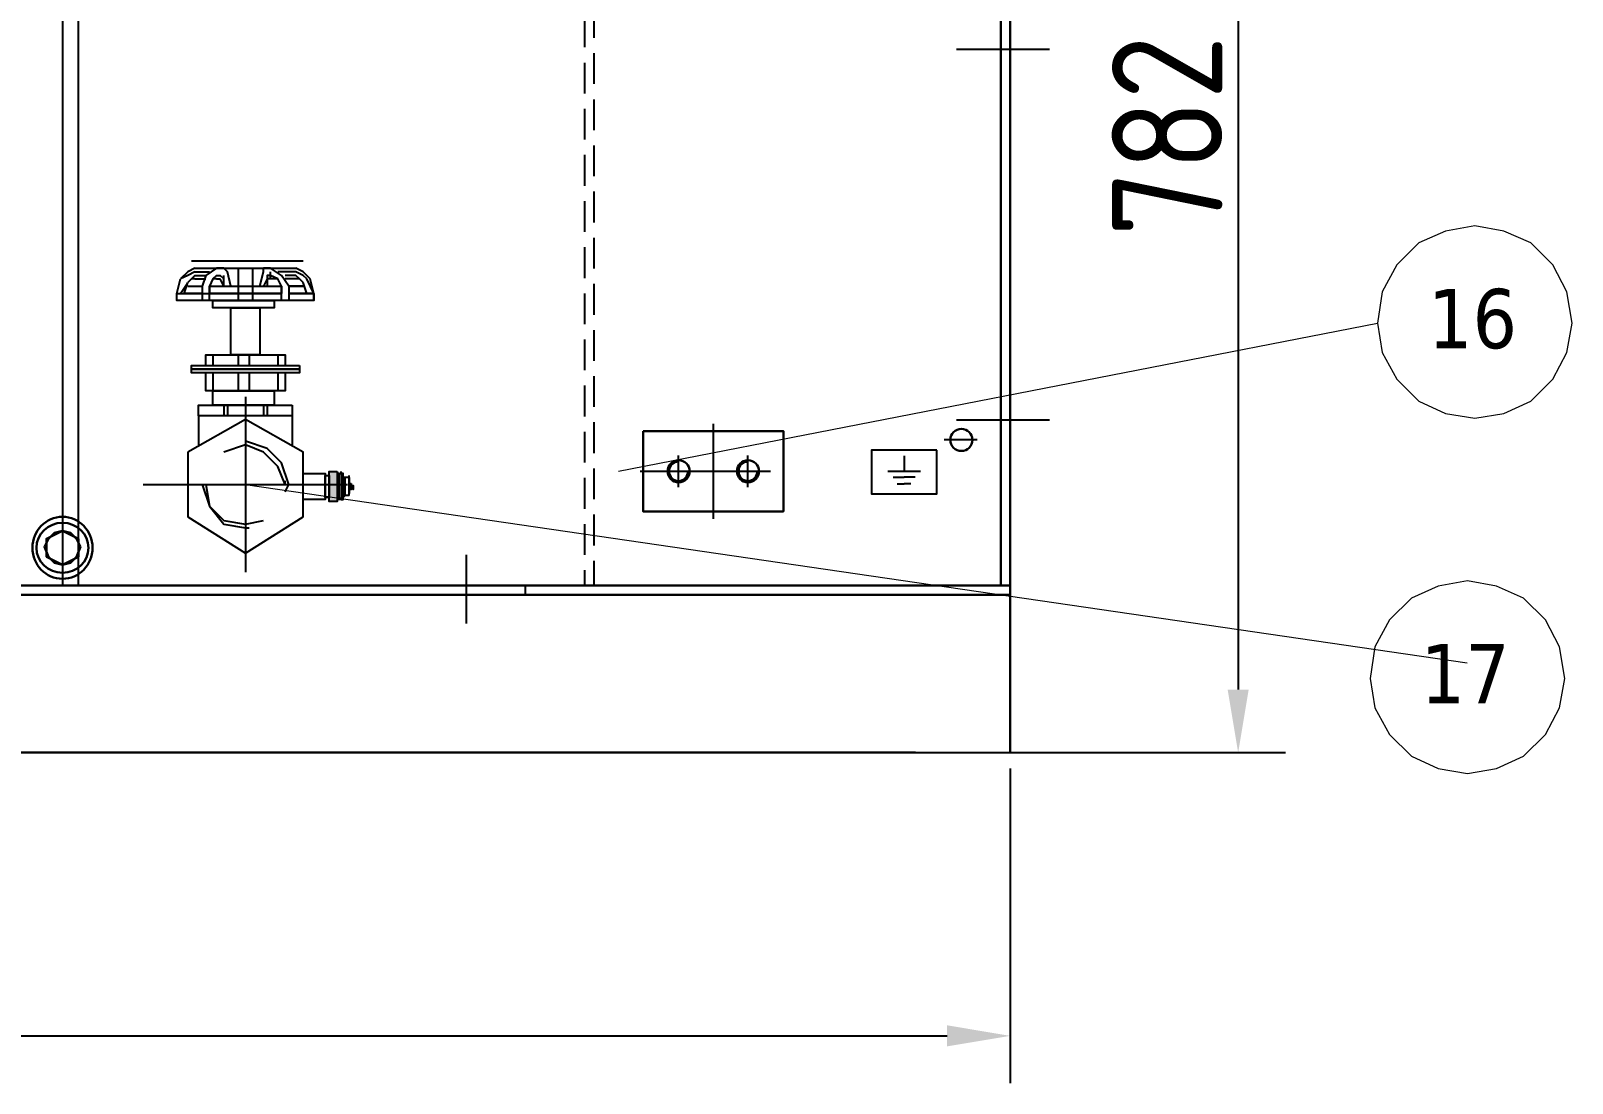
# Model space of a CAD drawing. Header units: millimetres. Extents: x 116956 to 138384, y -169944 to -162492.
# Drawn here: x 119063 to 120040, y -167297 to -166630 of the extents above; entities that cross this region are included whole.
import ezdxf

# ---------------------------------------------------------------- set-up
doc = ezdxf.new("R2010")
doc.units = ezdxf.units.MM
doc.header["$LTSCALE"] = 13
for name, pattern in [('CENTER', [50.8, 31.75, -6.35, 6.35, -6.35]), ('CENTERX2', [101.6, 63.5, -12.7, 12.7, -12.7]), ('DASHED', [0.75, 0.5, -0.25])]:
    doc.linetypes.add(name, pattern=pattern)
for name, color, linetype in [('1', 4, 'Continuous'), ('3中心线层', 1, 'CENTER'), ('4虚线层', 6, 'DASHED'), ('粗实线', 4, 'Continuous')]:
    doc.layers.add(name, color=color, linetype=linetype)
doc.layers.add('标注、文本', color=3, linetype='Continuous', lineweight=25)
doc.layers.add('铁心', color=3, linetype='Continuous', lineweight=0)
doc.styles.get("Standard").update_dxf_attribs({"font": 'gbenor.shx', "bigfont": 'gbcbig.shx'})
doc.styles.add('Tahoma$001', font='tahoma.ttf', dxfattribs={"height": 2.159784})
doc.dimstyles.new('1-15', dxfattribs={"dimscale": 20, "dimtxt": 3.5, "dimasz": 2, "dimexe": 1.5, "dimexo": 0.5, "dimgap": 0.5, "dimtad": 1, "dimtoh": 1, "dimdec": 1, "dimdsep": 46, "dimtxsty": 'Standard', "dimcen": 2.5, "dimclrd": 3, "dimclre": 3, "dimclrt": 3, "dimadec": 0, "dimazin": 2, "dimtfac": 1, "dimtdec": 1, "dimtmove": 0, "dimatfit": 2, "dimfxl": 1, "dimarcsym": 0})

# ---------------------------------------------------------------- blocks, each defined once
blk = doc.blocks.new('257561')
at = {"layer": '标注、文本'}
for p, q in [((856.87, 2219.06), (856.87, 2214.09)), ((851.69, 2214.09), (862.06, 2214.09)), ((853.4, 2212.22), (856.87, 2212.22)), ((854.71, 2210.17), (856.87, 2210.17)), ((860.35, 2212.22), (856.87, 2212.22)), ((859.04, 2210.17), (856.87, 2210.17))]:
    blk.add_line(p, q, dxfattribs=at)
blk = doc.blocks.new('A$C3970166B')
at = {"layer": '标注、文本', "color": 4, "lineweight": 30}
for points in [[(20.32, 13.55), (18.63, 16.93), (16.09, 19.47), (12.7, 20.32), (9.31, 19.47), (6.77, 16.93), (5.08, 13.55), (6.77, 9.31), (9.31, 6.77), (12.7, 5.93), (16.09, 6.77), (18.63, 9.31)], [(19.47, 16.93), (12.7, 20.32), (5.93, 16.93), (5.93, 9.31), (12.7, 5.93), (19.47, 9.31)]]:
    blk.add_lwpolyline(points, close=True, dxfattribs=at)
for major_axis, ratio in [((0, 13.12), 0.967742), ((-11.01, 0), 0.961538)]:
    blk.add_ellipse((12.7, 13.12), major_axis=major_axis, ratio=ratio, start_param=0, end_param=6.283185, dxfattribs=at)
blk = doc.blocks.new('A$C5DBA7796')
at = {"layer": '1', "color": 1, "linetype": 'CENTERX2', "lineweight": -3, "ltscale": 0.1}
for p, q in [((36.02, 61.85), (36.02, 0)), ((0, 30.93), (72.03, 30.93))]:
    blk.add_line(p, q, dxfattribs=at)
at = {"layer": '粗实线'}
for points in [[(18.24, 107.13), (15.7, 105.86), (13.16, 103.32)], [(18.24, 105.86), (15.7, 104.59), (13.16, 103.32)], [(18.24, 104.59), (16.97, 103.32), (15.7, 102.05)], [(18.24, 103.32), (16.97, 103.32), (15.7, 102.05)], [(28.4, 107.13), (25.86, 107.13), (22.05, 104.59), (20.78, 100.78)], [(25.86, 104.59), (24.59, 103.32), (23.32, 100.78)], [(25.86, 103.32), (24.59, 103.32), (23.32, 100.78)], [(28.4, 100.78), (28.4, 103.32), (27.13, 104.59)], [(28.4, 100.78), (27.13, 103.32)], [(30.94, 100.78), (29.67, 105.86), (28.4, 107.13)], [(28.4, 103.32), (28.4, 104.59)], [(41.1, 100.78), (42.37, 105.86), (42.37, 107.13)], [(44.91, 104.59), (43.64, 104.59), (43.64, 103.32), (43.64, 100.78)], [(44.91, 103.32), (43.64, 103.32)], [(51.26, 100.78), (48.72, 104.59), (44.91, 107.13)], [(48.72, 100.78), (47.45, 103.32), (44.91, 104.59)], [(48.72, 100.78), (47.45, 103.32), (44.91, 103.32)], [(58.88, 103.32), (56.34, 105.86), (53.8, 107.13)], [(57.61, 103.32), (56.34, 104.59), (53.8, 105.86)], [(56.34, 102.05), (55.07, 103.32), (53.8, 104.59)], [(56.34, 102.05), (55.07, 103.32), (53.8, 103.32)], [(60.15, 98.24), (60.15, 95.7), (11.89, 95.7), (11.89, 98.24)], [(51.26, 98.24), (60.15, 98.24), (60.15, 95.7), (11.89, 95.7), (11.89, 98.24), (20.78, 98.24)], [(23.32, 95.7), (23.32, 100.78), (23.32, 98.24)], [(23.32, 98.24), (48.72, 98.24)], [(48.72, 95.7), (48.72, 100.78), (48.72, 98.24)], [(22.05, 72.84), (22.05, 76.65), (49.99, 76.65), (49.99, 72.84)], [(49.99, 70.3), (49.99, 63.95), (22.05, 63.95), (22.05, 70.3)], [(49.99, 30.93), (47.45, 37.28), (42.37, 42.36), (36.02, 44.9), (28.4, 42.36)], [(49.99, 28.39), (51.26, 30.93), (48.72, 38.55), (43.64, 43.63), (36.02, 46.17)], [(20.78, 30.93), (23.32, 23.31), (28.4, 16.96), (36.02, 15.69), (37.29, 15.69)], [(22.05, 30.93), (23.32, 23.31), (28.4, 18.23), (36.02, 16.96), (42.37, 18.23)], [(49.99, 30.93), (49.99, 32.2)]]:
    blk.add_lwpolyline(points, dxfattribs=at)
for points in [[(46.18, 95.7), (46.18, 93.16), (24.59, 93.16), (24.59, 95.7)], [(41.1, 93.16), (41.1, 76.65), (30.94, 76.65), (30.94, 93.16)], [(55.07, 72.84), (55.07, 71.57), (16.97, 71.57), (16.97, 72.84)], [(55.07, 71.57), (55.07, 70.3), (16.97, 70.3), (16.97, 71.57)], [(46.18, 63.95), (46.18, 58.87), (24.59, 58.87), (24.59, 63.95)], [(52.53, 58.87), (52.53, 55.06), (19.51, 55.06), (19.51, 58.87)], [(15.7, 42.36), (15.7, 19.5), (36.02, 6.8), (56.34, 19.5), (56.34, 42.36), (36.02, 53.79)]]:
    blk.add_lwpolyline(points, close=True, dxfattribs=at)
for points in [[(16.97, 109.67), (16.97, 109.67), (56.34, 109.67), (56.34, 109.67)], [(11.89, 98.24), (11.89, 98.24), (13.16, 103.32), (13.16, 103.32)], [(11.89, 98.24), (11.89, 98.24), (13.16, 103.32), (13.16, 103.32)], [(18.24, 107.13), (18.24, 107.13), (53.8, 107.13), (53.8, 107.13)], [(18.24, 105.86), (18.24, 105.86), (23.32, 105.86), (23.32, 105.86)], [(18.24, 104.59), (18.24, 104.59), (22.05, 104.59), (22.05, 104.59)], [(18.24, 103.32), (18.24, 103.32), (22.05, 103.32), (22.05, 103.32)], [(25.86, 104.59), (25.86, 104.59), (27.13, 104.59), (27.13, 104.59)], [(25.86, 103.32), (25.86, 103.32), (27.13, 103.32), (27.13, 103.32)], [(33.48, 107.13), (33.48, 107.13), (33.48, 95.7), (33.48, 95.7)], [(38.56, 107.13), (38.56, 107.13), (38.56, 95.7), (38.56, 95.7)], [(44.91, 107.13), (44.91, 107.13), (42.37, 107.13), (42.37, 107.13)], [(42.37, 105.86), (42.37, 105.86), (42.37, 107.13), (42.37, 107.13)], [(43.64, 103.32), (43.64, 103.32), (42.37, 100.78), (42.37, 100.78)], [(44.91, 104.59), (44.91, 104.59), (44.91, 105.86), (44.91, 105.86)], [(44.91, 103.32), (44.91, 103.32), (44.91, 104.59), (44.91, 104.59)], [(53.8, 105.86), (53.8, 105.86), (47.45, 105.86), (47.45, 105.86)], [(53.8, 104.59), (53.8, 104.59), (49.99, 104.59), (49.99, 104.59)], [(53.8, 103.32), (53.8, 103.32), (49.99, 103.32), (49.99, 103.32)], [(60.15, 98.24), (60.15, 98.24), (57.61, 103.32), (57.61, 103.32)], [(60.15, 98.24), (60.15, 98.24), (58.88, 103.32), (58.88, 103.32)], [(13.16, 98.24), (13.16, 98.24), (15.7, 102.05), (15.7, 102.05)], [(14.43, 98.24), (14.43, 98.24), (15.7, 102.05), (15.7, 102.05)], [(20.78, 98.24), (20.78, 98.24), (14.43, 98.24), (14.43, 98.24)], [(15.7, 100.78), (15.7, 100.78), (20.78, 100.78), (20.78, 100.78)], [(20.78, 100.78), (20.78, 100.78), (20.78, 95.7), (20.78, 95.7)], [(20.78, 98.24), (20.78, 98.24), (23.32, 98.24), (23.32, 98.24)], [(23.32, 100.78), (23.32, 100.78), (48.72, 100.78), (48.72, 100.78)], [(48.72, 98.24), (48.72, 98.24), (23.32, 98.24), (23.32, 98.24)], [(51.26, 100.78), (51.26, 100.78), (56.34, 100.78), (56.34, 100.78)], [(56.34, 100.78), (56.34, 100.78), (51.26, 100.78), (51.26, 100.78)], [(51.26, 100.78), (51.26, 100.78), (51.26, 95.7), (51.26, 95.7)], [(60.15, 98.24), (60.15, 98.24), (51.26, 98.24), (51.26, 98.24)], [(51.26, 98.24), (51.26, 98.24), (57.61, 98.24), (57.61, 98.24)], [(57.61, 98.24), (57.61, 98.24), (56.34, 102.05), (56.34, 102.05)], [(57.61, 98.24), (57.61, 98.24), (56.34, 102.05), (56.34, 102.05)], [(60.15, 95.7), (60.15, 95.7), (60.15, 98.24), (60.15, 98.24)], [(24.59, 76.65), (24.59, 76.65), (24.59, 72.84), (24.59, 72.84)], [(33.48, 76.65), (33.48, 76.65), (33.48, 72.84), (33.48, 72.84)], [(37.29, 76.65), (37.29, 76.65), (37.29, 72.84), (37.29, 72.84)], [(47.45, 76.65), (47.45, 76.65), (47.45, 72.84), (47.45, 72.84)], [(24.59, 70.3), (24.59, 70.3), (24.59, 63.95), (24.59, 63.95)], [(33.48, 70.3), (33.48, 70.3), (33.48, 63.95), (33.48, 63.95)], [(37.29, 70.3), (37.29, 70.3), (37.29, 63.95), (37.29, 63.95)], [(47.45, 70.3), (47.45, 70.3), (47.45, 63.95), (47.45, 63.95)], [(19.51, 55.06), (19.51, 55.06), (19.51, 44.9), (19.51, 44.9)], [(28.4, 58.87), (28.4, 58.87), (28.4, 55.06), (28.4, 55.06)], [(29.67, 58.87), (29.67, 58.87), (29.67, 55.06), (29.67, 55.06)], [(42.37, 58.87), (42.37, 58.87), (42.37, 55.06), (42.37, 55.06)], [(43.64, 58.87), (43.64, 58.87), (43.64, 55.06), (43.64, 55.06)], [(52.53, 55.06), (52.53, 55.06), (52.53, 44.9), (52.53, 44.9)]]:
    blk.add_open_spline(points, degree=3, dxfattribs=at)
blk = doc.blocks.new('*D1152')
at = {"layer": 'Defpoints', "color": 0, "transparency": 16777216}
for p in [(118123.94, -167087.33), (119683.94, -167087.33), (119683.94, -167266.87)]:
    blk.add_point(p, dxfattribs=at)
at = {"layer": '标注、文本', "color": 3, "lineweight": -2, "transparency": 16777216}
for p, q in [((118123.94, -167097.33), (118123.94, -167296.87)), ((119683.94, -167097.33), (119683.94, -167296.87)), ((118163.94, -167266.87), (119643.94, -167266.87))]:
    blk.add_line(p, q, dxfattribs=at)
at = {"layer": '标注、文本', "color": 3, "transparency": 16777216}
for points in [[(118163.94, -167260.2), (118163.94, -167273.53), (118123.94, -167266.87)], [(119643.94, -167260.2), (119643.94, -167273.53), (119683.94, -167266.87)]]:
    blk.add_solid(points, dxfattribs=at)
at = {"layer": '标注、文本', "color": 3, "transparency": 16777216, "insert": (118903.94, -167221.87), "char_height": 70, "attachment_point": 5}
blk.add_mtext('1560', dxfattribs=at)
blk = doc.blocks.new('*D1128')
at = {"layer": 'Defpoints', "color": 0, "transparency": 16777216}
for p in [(119523, -166305.37), (119523, -167087.33), (119828.47, -167087.33)]:
    blk.add_point(p, dxfattribs=at)
at = {"layer": '标注、文本', "color": 3, "lineweight": -2, "transparency": 16777216}
for p, q in [((119533, -166305.37), (119858.47, -166305.37)), ((119828.47, -166345.37), (119828.47, -167047.33)), ((119533, -167087.33), (119858.47, -167087.33))]:
    blk.add_line(p, q, dxfattribs=at)
at = {"layer": '标注、文本', "color": 3, "transparency": 16777216}
for points in [[(119821.81, -166345.37), (119835.14, -166345.37), (119828.47, -166305.37)], [(119821.81, -167047.33), (119835.14, -167047.33), (119828.47, -167087.33)]]:
    blk.add_solid(points, dxfattribs=at)
at = {"layer": '标注、文本', "color": 3, "transparency": 16777216, "insert": (119783.47, -166696.35), "char_height": 70, "attachment_point": 5, "rotation": 90}
blk.add_mtext('782', dxfattribs=at)

msp = doc.modelspace()

# ---------------------------------------------------------------- hatches: boundary and pattern name
at = {"layer": '粗实线'}
h = msp.add_hatch(color=256, dxfattribs=at)
h.dxf.hatch_style = 2
h.paths.add_polyline_path([(119252.021, -166909.082), (119252.021, -166928.132), (119257.101, -166928.132)])
h = msp.add_hatch(color=256, dxfattribs=at)
h.dxf.hatch_style = 2
h.paths.add_polyline_path([(119252.021, -166909.082), (119257.101, -166909.082), (119257.101, -166928.132)])

# ---------------------------------------------------------------- linework, layer by layer
at = {"layer": '1', "color": 1, "linetype": 'CENTERX2', "lineweight": -3, "ltscale": 0.1}
for p, q in [((119708.942, -166641.532), (119649.942, -166641.532)), ((119495.617, -166878.804), (119495.617, -166939.08)), ((119708.942, -166876.532), (119649.942, -166876.532)), ((119473.617, -166918.95), (119473.617, -166898.934)), ((119517.617, -166918.95), (119517.617, -166898.934)), ((119449.294, -166908.942), (119541.939, -166908.942)), ((119338.942, -166961.919), (119338.942, -167005.514))]:
    msp.add_line(p, q, dxfattribs=at)
at = {"layer": '3中心线层', "ltscale": 0.4}
msp.add_line((119662.916, -166889.032), (119641.986, -166889.032), dxfattribs=at)
at = {"layer": '4虚线层', "ltscale": 3}
for p, q in [((119419.942, -166468.411), (119419.942, -166981.332)), ((119413.942, -166474.411), (119413.942, -166981.332)), ((119493.942, -166981.332), (118123.942, -166981.332))]:
    msp.add_line(p, q, dxfattribs=at)
at = {"layer": '4虚线层', "ltscale": 5}
msp.add_line((119376.442, -166981.332), (119376.442, -166987.332), dxfattribs=at)
at = {"layer": '标注、文本'}
for p, q in [((119082.942, -165373.305), (119082.942, -166981.332)), ((119092.942, -165373.305), (119092.942, -166981.332))]:
    msp.add_line(p, q, dxfattribs=at)
at = {"layer": '标注、文本', "color": 4, "lineweight": 30}
for points in [[(119451.117, -166883.442), (119540.117, -166883.442), (119540.117, -166934.442), (119451.117, -166934.442)], [(119094.372, -166956.802), (119091.832, -166951.722), (119088.022, -166947.912), (119082.942, -166946.642), (119077.862, -166947.912), (119074.052, -166951.722), (119071.512, -166956.802), (119074.052, -166963.152), (119077.862, -166966.962), (119082.942, -166968.232), (119088.022, -166966.962), (119091.832, -166963.152)], [(119093.102, -166951.722), (119082.942, -166946.642), (119072.782, -166951.722), (119072.782, -166963.152), (119082.942, -166968.232), (119093.102, -166963.152)]]:
    msp.add_lwpolyline(points, close=True, dxfattribs=at)
at = {"layer": '标注、文本'}
msp.add_lwpolyline([(119637.43, -166895.482), (119595.91, -166895.482), (119595.91, -166923.191), (119637.43, -166923.191)], close=True, dxfattribs=at)
at = {"layer": '标注、文本', "color": 4, "lineweight": 30}
for centre in [(119473.617, -166908.942), (119517.617, -166908.942)]:
    msp.add_circle(centre, 7, dxfattribs=at)
at = {"layer": '标注、文本'}
for centre in [(119473.617, -166908.942), (119517.617, -166908.942)]:
    msp.add_arc(centre, 6, 90, 0, dxfattribs=at)
at = {"layer": '标注、文本', "color": 4, "lineweight": 30}
for major_axis, ratio in [((0, 19.685), 0.967742), ((-16.51, 0), 0.961538)]:
    msp.add_ellipse((119082.942, -166957.437), major_axis=major_axis, ratio=ratio, start_param=0, end_param=6.283185, dxfattribs=at)
at = {"layer": '粗实线', "lineweight": 30}
for p, q in [((119677.942, -166981.332), (119677.942, -165337.305)), ((119683.942, -166987.332), (119683.942, -165337.305)), ((118123.942, -166981.332), (119683.942, -166981.332)), ((118123.942, -166987.332), (119683.942, -166987.332)), ((119471.442, -166987.332), (118288.942, -166987.332)), ((119683.942, -167087.332), (119683.942, -166987.132)), ((118183.942, -167087.332), (119623.942, -167087.332))]:
    msp.add_line(p, q, dxfattribs=at)
at = {"layer": '粗实线'}
for points in [[(119235.511, -166910.352), (119249.481, -166910.352), (119249.481, -166926.862), (119235.511, -166926.862)], [(119260.911, -166925.592), (119260.911, -166911.622), (119260.911, -166910.352), (119259.641, -166910.352)], [(119262.181, -166924.322), (119262.181, -166912.892), (119260.911, -166912.892)], [(119264.721, -166924.322), (119264.721, -166912.892), (119262.181, -166912.892)], [(119264.721, -166912.892), (119264.721, -166914.162)], [(119264.721, -166924.322), (119264.721, -166923.052)], [(119267.261, -166917.972), (119267.261, -166919.242), (119265.991, -166919.242), (119265.991, -166917.972), (119267.261, -166917.972), (119267.261, -166920.512), (119267.261, -166917.972), (119267.261, -166919.242), (119267.261, -166920.512)], [(119259.641, -166926.862), (119260.911, -166926.862), (119260.911, -166925.592)], [(119262.181, -166924.322), (119260.911, -166925.592)]]:
    msp.add_lwpolyline(points, dxfattribs=at)
for points in [[(119252.021, -166911.622), (119252.021, -166925.592), (119249.481, -166925.592), (119249.481, -166911.622)], [(119257.101, -166909.082), (119257.101, -166928.132), (119252.021, -166928.132), (119252.021, -166909.082)], [(119259.641, -166910.352), (119259.641, -166926.862), (119258.371, -166926.862), (119258.371, -166910.352)], [(119265.991, -166916.702), (119265.991, -166920.512), (119264.721, -166920.512), (119264.721, -166916.702)]]:
    msp.add_lwpolyline(points, close=True, dxfattribs=at)
at = {"layer": '粗实线', "lineweight": 30}
msp.add_circle((119652.965, -166889.032), 7, dxfattribs=at)
at = {"layer": '粗实线'}
for points in [[(119258.371, -166910.352), (119258.371, -166910.352), (119257.101, -166910.352), (119257.101, -166910.352)], [(119259.641, -166910.352), (119259.641, -166910.352), (119259.641, -166909.082), (119259.641, -166909.082)], [(119264.721, -166912.892), (119264.721, -166912.892), (119264.721, -166911.622), (119264.721, -166911.622)], [(119264.721, -166914.162), (119264.721, -166914.162), (119264.721, -166923.052), (119264.721, -166923.052)], [(119264.721, -166924.322), (119264.721, -166924.322), (119264.721, -166923.052), (119264.721, -166923.052)], [(119258.371, -166926.862), (119258.371, -166926.862), (119257.101, -166926.862), (119257.101, -166926.862)], [(119259.641, -166926.862), (119259.641, -166926.862), (119259.641, -166925.592), (119259.641, -166925.592)], [(119264.721, -166924.322), (119264.721, -166924.322), (119262.181, -166924.322), (119262.181, -166924.322)]]:
    msp.add_open_spline(points, degree=3, dxfattribs=at)
at = {"layer": '铁心'}
for points in [[(120040.287, -166815.042), (120036.974, -166795.164), (120027.938, -166777.996), (120014.084, -166764.142), (119996.916, -166756.612), (119978.544, -166753.299), (119959.87, -166756.612), (119943.004, -166764.142), (119929.149, -166777.996), (119919.812, -166795.164), (119916.8, -166815.042), (119919.812, -166833.716), (119929.149, -166850.583), (119943.004, -166864.437), (119959.87, -166872.268), (119978.544, -166875.28), (119996.916, -166872.268), (120014.084, -166864.437), (120027.938, -166850.583), (120036.974, -166833.716)], [(120035.638, -167040.225), (120032.325, -167020.347), (120023.289, -167003.179), (120009.435, -166989.324), (119992.267, -166981.795), (119973.895, -166978.482), (119955.221, -166981.795), (119938.355, -166989.324), (119924.5, -167003.179), (119915.163, -167020.347), (119912.151, -167040.225), (119915.163, -167058.899), (119924.5, -167075.765), (119938.355, -167089.62), (119955.221, -167097.451), (119973.895, -167100.463), (119992.267, -167097.451), (120009.435, -167089.62), (120023.289, -167075.765), (120032.325, -167058.899)]]:
    msp.add_lwpolyline(points, close=True, dxfattribs=at)
for points in [[(119435.617, -166908.942), (119916.8, -166815.042), (119916.8, -166815.042)], [(119198.935, -166917.332), (119973.657, -167030.286), (119973.657, -167030.286)]]:
    msp.add_lwpolyline(points, dxfattribs=at)

# ---------------------------------------------------------------- block references
at = {"layer": '标注、文本'}
for name, p, xscale, yscale, zscale in [('A$C5DBA7796', (119134.107, -166973.001), 1.799999999988358, 1.799999999988358, 1.8), ('257561', (121330.396, -171337.193), -2, 2, 2), ('A$C3970166B', (119063.892, -166977.122), 1.5, 1.5, 1.5)]:
    msp.add_blockref(name, p, dxfattribs=dict(at, xscale=xscale, yscale=yscale, zscale=zscale))

# ---------------------------------------------------------------- texts
at = {"layer": '铁心', "style": 'Tahoma$001'}
for s, p in [('16', (119948.904, -166830.894)), ('17', (119944.255, -167056.077))]:
    msp.add_text(s, height=37.5893, dxfattribs=at).set_placement(p)

# ---------------------------------------------------------------- dimensions: what is measured, and where the dimension line sits
at = {"layer": '标注、文本'}
dim = msp.add_linear_dim(base=(119828.472, -167087.332), p1=(119523.004, -166305.375), p2=(119523.004, -167087.332), angle=90, dimstyle='1-15', dxfattribs=at)
dim.commit()
dim.dimension.update_dxf_attribs({"geometry": '*D1128', "text_midpoint": (119783.472, -166696.353)})
dim = msp.add_linear_dim(base=(119683.942, -167266.868), p1=(118123.942, -167087.332), p2=(119683.942, -167087.332), dimstyle='1-15', dxfattribs=at)
dim.commit()
dim.dimension.update_dxf_attribs({"geometry": '*D1152', "text_midpoint": (118903.942, -167221.868)})

doc.saveas('drawing.dxf')
